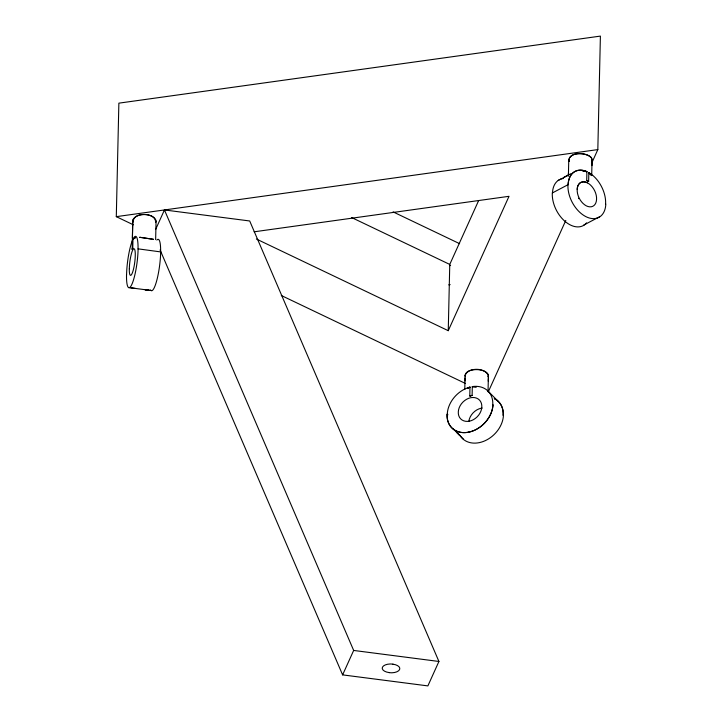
<?xml version="1.0" encoding="UTF-8"?>
<svg xmlns="http://www.w3.org/2000/svg" width="722" height="722" viewBox="0 0 722 722"><rect width="100%" height="100%" fill="white"/><g stroke="black" fill="none" stroke-linecap="round" stroke-linejoin="round"><path stroke-width="1.08" d="M132.965 239.244L135.294 237.746L132.965 239.244L132.767 248.034L132.18 249.307L132.794 220.057C136.287 211.997 156.331 212.62 155.573 222.484M488.271 381.198L488.334 378.508M464.977 380.99L465.04 378.012M133.344 224.804L116.296 216.654L118.868 103.156L600.397 36.1L597.825 149.598L591.462 163.677M132.379 238.052L132.713 223.269M155.645 239.596L156.069 220.58C153.028 212.376 132.505 212.06 133.263 222.087M256.364 239.009L448.254 330.694L449.761 264.433L478.524 200.833M464.778 389.492L465.103 375.106C468.731 367.146 485.346 367.435 488.397 375.747L488.045 391.18M469.977 387.163L468.064 388.075A11.155 8.267 16.3 0 0 467.387 388.526L469.977 387.163L469.778 395.963L472.116 395.403L472.314 386.676L476.24 386.893L472.314 386.676M568.385 176.177L568.765 159.562C571.806 151.467 585.19 152.432 590.975 157.288C592.022 158.326 592.446 160.049 591.616 161.349C593.403 157.703 588.719 155.167 585.786 154.49C580.632 152.902 567.673 153.181 569.234 161.033M583.132 171.087L586.905 171.692L586.706 180.491L588.629 181.412L588.827 172.675L590.885 174.941L588.827 172.675M591.697 175.59L592.058 159.571M568.394 175.356L568.44 173.37M591.932 165.609L591.995 162.621M132.794 220.057L133.11 221.798M132.306 241.148L132.379 240.57A25.784 4.765 -82.5 0 0 126.585 274.992M488.397 375.747C487.377 378.933 488.993 375.666 487.991 374.086C486.159 371.207 482.504 370.287 479.336 369.79C474.616 369.177 464.472 369.817 465.383 376.505M156.06 221.158L155.717 222.232M155.609 229.497L164.445 209.949L249.704 220.977L438.922 661.469L427.875 685.9L342.616 674.88L160.076 249.929M448.254 330.694L509.019 196.312L254.108 231.807M342.616 674.88L353.663 650.441L164.445 209.949M488.252 391.929L565.795 220.436M563.99 177.287L570.705 173.749M552.402 192.936L568.079 184.67A25.748 16.57 62.1 0 1 586.905 171.628A25.748 16.588 62.2 0 0 568.151 184.715M583.719 225.102L599.395 216.844M558.232 180.41L569.008 174.841M448.768 284.847L450.158 284.621M449.662 265.615L450.591 265.47M116.296 216.654L597.825 149.598M582.898 171.087L586.905 171.692M139.644 237.285L153.533 239.334L139.906 237.294M353.663 650.441L438.922 661.469M135.366 288.43L130.592 287.798M128.886 287.573L151.449 290.551M145.149 289.721L149.923 290.361M145.032 289.712L148.317 290.145M393.102 211.898L459.616 243.675M351.614 217.539L449.761 264.433M281.291 295.488L465.482 383.49M487.431 390.512L497.882 401.026M447.911 414.789L447.261 414.13A25.748 19.783 -44.8 0 1 469.995 387.073M453.073 428.733L463.524 439.247M456.448 432.225L459.436 435.231M569.414 161.313L568.765 159.562M465.275 376.234L465.103 375.106M126.521 275.127A25.73 4.756 -82.5 0 0 131.982 284.107A25.73 4.756 -82.5 0 0 138.092 248.855L160.627 251.906A25.748 4.756 -82.5 0 0 156.845 240.065M132.965 239.153A25.757 4.756 -82.5 0 1 138.046 248.973M160.654 251.834A25.73 4.756 -82.5 0 1 156.809 280.298A25.73 4.756 -82.5 0 1 150.546 289.973M129.283 268.846A13.33 2.464 -82.5 0 0 132.108 273.512A13.33 2.464 -82.5 0 0 135.276 255.254A13.312 2.464 -82.5 0 0 132.487 250.534A13.33 2.464 -82.5 0 0 129.346 268.71M392.912 664.186A8.745 4.368 1.3 0 1 399.6 669.538A8.745 4.368 1.3 0 1 389.086 672.66M389.113 672.579A8.745 4.368 1.3 0 1 382.434 667.236A8.745 4.368 1.3 0 1 392.948 664.114M586.571 222.872A25.739 16.561 62.3 0 1 564.766 221.158A25.739 16.561 62.3 0 1 552.321 192.846M552.474 192.973A25.748 16.588 62.2 0 1 563.431 178.487M605.812 204.082A25.739 16.579 62.2 0 1 585.777 216.582A25.739 16.579 62.2 0 1 567.97 184.615M588.836 172.594A25.775 16.606 62.2 0 1 605.596 203.974M577.194 189.372A13.312 8.565 62.3 0 1 587.446 182.837A13.33 8.592 62.2 0 1 596.562 199.335A13.312 8.574 62.2 0 1 586.309 205.851A13.339 8.601 62.3 0 1 577.185 189.354A13.312 8.574 62.2 0 1 587.446 182.837M578.566 198.198A13.339 8.583 62.2 0 1 578.818 198.676M503.451 415.249A25.73 19.765 -44.8 0 1 485.166 440.7A25.73 19.765 -44.8 0 1 459.842 435.176M494.236 398.58A25.775 19.774 -45.1 0 1 503.162 415.312M494.606 398.779A25.784 19.81 -44.8 0 1 503.207 415.303M472.323 386.586A25.775 19.81 -44.8 0 1 492.756 404.798M469.417 421.179A13.339 10.243 -44.8 0 1 458.308 411.847A13.312 10.225 -44.8 0 1 470.699 397.705A13.339 10.252 -44.8 0 1 481.8 407.037A13.312 10.234 -44.8 0 1 469.408 421.197M468.831 421.467A13.312 10.234 -44.8 0 1 481.15 408.219A13.33 10.243 -44.8 0 1 482.197 408.065M132.198 249.225L132.767 248.034A11.651 5.812 1 0 0 132.577 248.341L132.198 249.225M469.923 395.918L471.529 395.521A11.687 5.875 1.4 0 1 472.107 395.394L469.923 395.918M586.842 180.545L588.204 181.168A11.66 5.848 1.1 0 1 588.647 181.403L586.842 180.545M468.786 432.144A25.739 19.747 -45 0 0 492.973 404.744A25.73 19.765 -44.8 0 1 468.831 432.135A25.73 19.765 -44.8 0 1 447.144 414.157A25.739 19.747 -45 0 0 468.786 432.144"/></g></svg>
